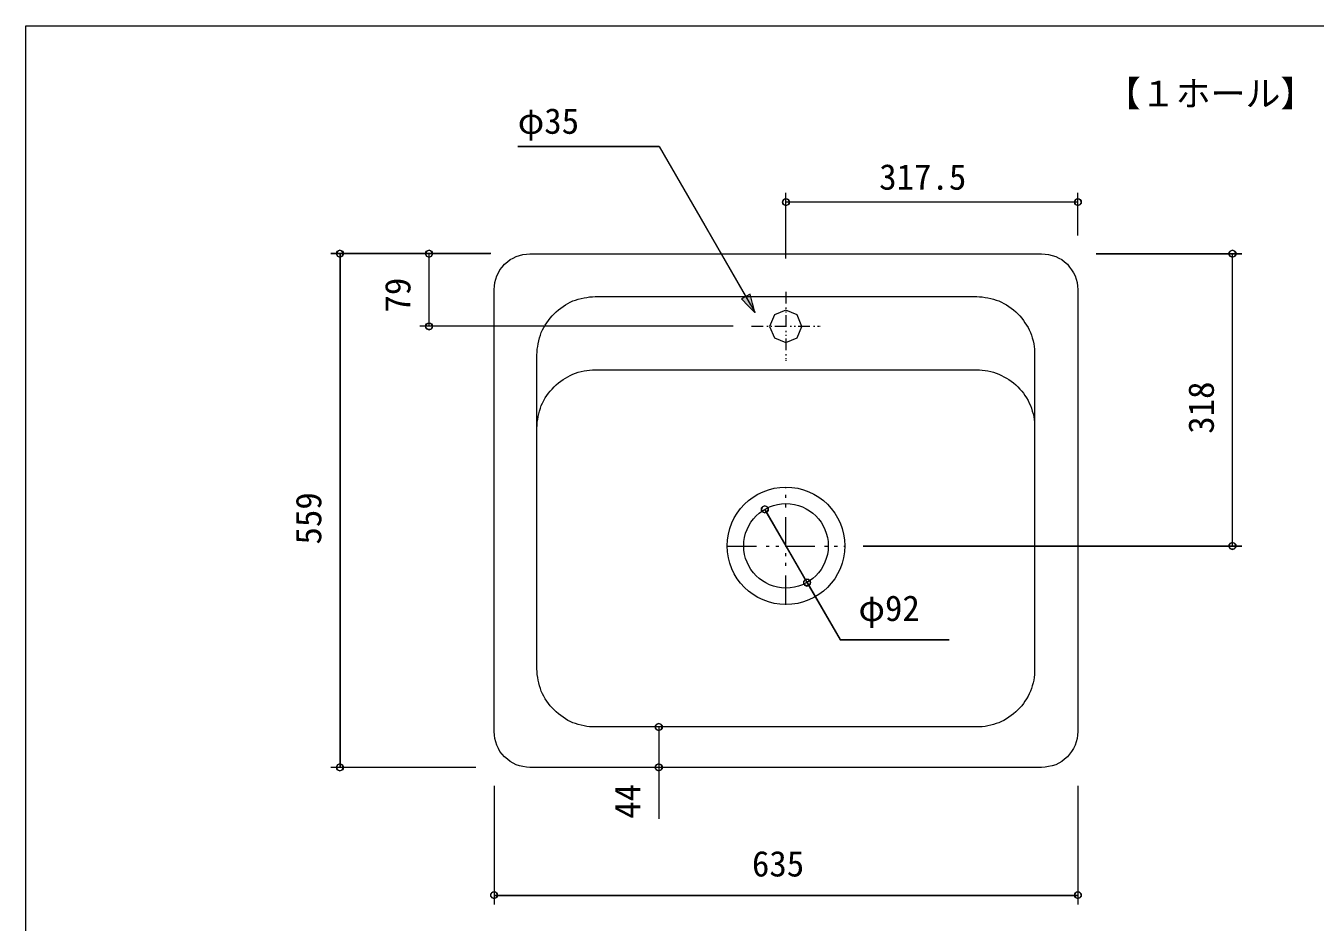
# Model space of a CAD drawing. Units: millimetres, scale not verified. Extents: x -1392 to 1350, y -947 to 991.
# Drawn here: x -1392 to 11, y 16 to 991 of the extents above; entities that cross this region are included whole.
import ezdxf
from ezdxf.enums import TextEntityAlignment as Align

# ---------------------------------------------------------------- set-up
doc = ezdxf.new("R2010")
doc.units = ezdxf.units.MM
doc.header["$LTSCALE"] = 10
for name, color, linetype, lineweight in [('0-1_レイヤー_1', 7, 'Continuous', 18), ('0-7', 7, 'Continuous', 5), ('F-0', 7, 'Continuous', 5)]:
    doc.layers.add(name, color=color, linetype=linetype, lineweight=lineweight)
doc.styles.add('ＭＳ ゴシック', font='')
doc.styles.get('ＭＳ ゴシック').set_extended_font_data('MS Gothic')

msp = doc.modelspace()

# ---------------------------------------------------------------- linework, layer by layer
at = {"layer": '0-1_レイヤー_1', "color": 5}
for points in [[(-856.19, 859.9), (-779.35, 859.9), (-702.52, 859.9)], [(-702.52, 859.9), (-652.78, 773.75), (-603.04, 687.6)], [(-564.52, 737.98), (-564.52, 773.54), (-564.52, 809.1)], [(-247.02, 762.95), (-247.02, 786.02), (-247.02, 809.1)], [(-247.02, 799.36), (-405.77, 799.36), (-564.52, 799.36)], [(-901.91, 743.06), (-980.86, 743.06), (-1059.81, 743.06)], [(-1049.66, 743.06), (-1049.66, 463.65), (-1049.66, 184.26)], [(-885.82, 743.06), (-924.35, 743.06), (-962.87, 743.06)], [(-952.71, 664.32), (-952.71, 703.68), (-952.71, 743.06)], [(-227.12, 743.06), (-147.95, 743.06), (-68.79, 743.06)], [(-78.95, 425.13), (-78.95, 584.09), (-78.95, 743.06)], [(-622.09, 664.32), (-792.48, 664.32), (-962.87, 664.32)], [(-587.8, 464.93), (-564.73, 425.13), (-541.66, 385.34)], [(-480.69, 425.13), (-274.74, 425.13), (-68.79, 425.13)], [(-541.66, 385.34), (-523.66, 354.22), (-505.67, 323.11), (-446.4, 323.11), (-387.14, 323.11)], [(-680.51, 228.28), (-696.81, 228.28), (-713.1, 228.28)], [(-702.94, 228.28), (-702.94, 206.27), (-702.94, 184.26)], [(-901.91, 184.26), (-980.86, 184.26), (-1059.81, 184.26)], [(-686.01, 184.26), (-699.56, 184.26), (-713.1, 184.26)], [(-702.94, 184.26), (-702.94, 156.32), (-702.94, 128.38)], [(-882.02, 164.36), (-882.02, 99.8), (-882.02, 35.24)], [(-247.02, 164.36), (-247.02, 99.8), (-247.02, 35.24)], [(-882.02, 44.98), (-564.52, 44.98), (-247.02, 44.98)]]:
    msp.add_lwpolyline(points, dxfattribs=at)
for points in [[(-560.7, 799.15), (-561.82, 801.69), (-564.52, 802.75), (-567.21, 801.69), (-568.32, 799.15), (-567.21, 796.6), (-564.52, 795.55), (-561.82, 796.6)], [(-243.2, 799.15), (-244.32, 801.69), (-247.02, 802.75), (-249.71, 801.69), (-250.82, 799.15), (-249.71, 796.6), (-247.02, 795.55), (-244.32, 796.6)], [(-1046.27, 743.06), (-1047.31, 745.74), (-1049.87, 746.87), (-1052.42, 745.74), (-1053.46, 743.06), (-1052.42, 740.37), (-1049.87, 739.25), (-1047.31, 740.37)], [(-948.9, 743.06), (-950.01, 745.74), (-952.71, 746.87), (-955.41, 745.74), (-956.52, 743.06), (-955.41, 740.37), (-952.71, 739.25), (-950.01, 740.37)], [(-75.14, 743.06), (-76.25, 745.74), (-78.95, 746.87), (-81.65, 745.74), (-82.76, 743.06), (-81.65, 740.37), (-78.95, 739.25), (-76.25, 740.37)], [(-598.38, 679.13), (-600.92, 689.08), (-603.46, 699.03), (-608.12, 696.49), (-612.77, 693.95), (-605.58, 686.54)], [(-948.9, 664.1), (-950.01, 666.65), (-952.71, 667.7), (-955.41, 666.65), (-956.52, 664.1), (-955.41, 661.56), (-952.71, 660.51), (-950.01, 661.56)], [(-583.99, 464.93), (-585.03, 467.61), (-587.59, 468.74), (-590.14, 467.61), (-591.18, 464.93), (-590.14, 462.24), (-587.59, 461.12), (-585.03, 462.24)], [(-75.14, 425.13), (-76.25, 427.82), (-78.95, 428.94), (-81.65, 427.82), (-82.76, 425.13), (-81.65, 422.44), (-78.95, 421.32), (-76.25, 422.44)], [(-537.84, 385.34), (-538.96, 388.03), (-541.66, 389.15), (-544.35, 388.03), (-545.46, 385.34), (-544.35, 382.65), (-541.66, 381.53), (-538.96, 382.65)], [(-699.13, 228.28), (-700.24, 230.97), (-702.94, 232.09), (-705.64, 230.97), (-706.75, 228.28), (-705.64, 225.59), (-702.94, 224.47), (-700.24, 225.59)], [(-1046.27, 184.26), (-1047.31, 186.94), (-1049.87, 188.07), (-1052.42, 186.94), (-1053.46, 184.26), (-1052.42, 181.57), (-1049.87, 180.45), (-1047.31, 181.57)], [(-699.13, 184.26), (-700.24, 186.94), (-702.94, 188.07), (-705.64, 186.94), (-706.75, 184.26), (-705.64, 181.57), (-702.94, 180.45), (-700.24, 181.57)], [(-878.2, 45.19), (-879.32, 47.74), (-882.02, 48.79), (-884.71, 47.74), (-885.82, 45.19), (-884.71, 42.65), (-882.02, 41.59), (-879.32, 42.65)], [(-243.2, 45.19), (-244.32, 47.74), (-247.02, 48.79), (-249.71, 47.74), (-250.82, 45.19), (-249.71, 42.65), (-247.02, 41.59), (-244.32, 42.65)]]:
    msp.add_lwpolyline(points, close=True, dxfattribs=at)
at = {"layer": '0-1_レイヤー_1'}
for points in [[(-882.02, 463.65), (-882.02, 583.88), (-882.02, 704.11), (-881.59, 707.92), (-881.17, 711.73), (-880.11, 715.33), (-879.05, 718.93), (-877.36, 722.31), (-875.66, 725.7), (-873.12, 728.66), (-870.58, 731.63), (-867.62, 734.17), (-864.66, 736.71), (-861.27, 738.4), (-857.88, 740.09), (-854.29, 741.15), (-850.69, 742.21), (-846.88, 742.63), (-843.07, 743.06), (-703.79, 743.06), (-564.52, 743.06), (-425.45, 743.06), (-286.38, 743.06), (-282.58, 742.63), (-278.77, 742.21), (-274.95, 741.15), (-271.14, 740.09), (-267.76, 738.4), (-264.37, 736.71), (-261.41, 734.17), (-258.44, 731.63), (-256.12, 728.66), (-253.79, 725.7), (-251.88, 722.31), (-249.98, 718.93), (-248.92, 715.33), (-247.86, 711.73), (-247.44, 707.92), (-247.02, 704.11), (-247.02, 583.88)], [(-564.52, 701.57), (-564.52, 695.22), (-564.52, 688.87)], [(-835.45, 462.39), (-835.45, 547.69), (-835.45, 632.99), (-835.24, 636.16), (-835.02, 639.34), (-834.6, 642.3), (-834.18, 645.27), (-833.33, 648.44), (-832.48, 651.62), (-831.64, 654.58), (-830.79, 657.54), (-829.31, 660.29), (-827.83, 663.04), (-826.35, 665.59), (-824.86, 668.13), (-822.96, 670.67), (-821.05, 673.21), (-818.94, 675.53), (-816.82, 677.86), (-814.49, 679.98), (-812.16, 682.1), (-809.62, 684), (-807.08, 685.9), (-804.55, 687.39), (-802, 688.87), (-799.25, 690.35), (-796.5, 691.83), (-793.54, 692.68), (-790.57, 693.53), (-787.4, 694.37), (-784.22, 695.22), (-781.26, 695.64), (-778.3, 696.07), (-775.12, 696.28), (-771.95, 696.49), (-668.23, 696.49), (-564.52, 696.49), (-460.8, 696.49), (-357.08, 696.49), (-354.12, 696.28)], [(-354.12, 696.28), (-351.16, 696.07), (-347.98, 695.64), (-344.8, 695.22), (-341.84, 694.37), (-338.88, 693.53), (-335.92, 692.68), (-332.95, 691.83), (-330.2, 690.35), (-327.45, 688.87), (-324.7, 687.39), (-321.94, 685.9), (-319.4, 684), (-316.86, 682.1), (-314.54, 679.98), (-312.21, 677.86), (-310.09, 675.53), (-307.97, 673.21), (-306.28, 670.67), (-304.59, 668.13), (-302.89, 665.59), (-301.2, 663.04), (-299.93, 660.29), (-298.66, 657.54), (-297.6, 654.58), (-296.55, 651.62), (-295.7, 648.44), (-294.85, 645.27), (-294.43, 642.3), (-294, 639.34), (-294, 636.16), (-294, 632.99), (-294, 547.69), (-294, 462.39), (-294, 376.87), (-294, 291.36), (-294, 288.4), (-294, 285.43), (-294.43, 282.26), (-294.85, 279.08)], [(-564.52, 684.64), (-564.52, 684), (-564.52, 683.37)], [(-564.52, 680.4), (-564.52, 679.77), (-564.52, 679.13)], [(-564.52, 676.17), (-564.52, 669.82), (-564.52, 663.47)], [(-602.19, 664.32), (-595.84, 664.32), (-589.49, 664.32)], [(-585.26, 664.32), (-584.62, 664.32), (-583.99, 664.32)], [(-581.02, 664.32), (-580.39, 664.32), (-579.75, 664.32)], [(-576.79, 664.32), (-570.44, 664.32), (-564.09, 664.32)], [(-559.86, 664.32), (-559.22, 664.32), (-558.59, 664.32)], [(-555.63, 664.32), (-554.99, 664.32), (-554.35, 664.32)], [(-551.39, 664.32), (-545.04, 664.32), (-538.69, 664.32)], [(-534.46, 664.32), (-533.82, 664.32), (-533.19, 664.32)], [(-530.22, 664.32), (-529.59, 664.32), (-528.95, 664.32)], [(-528.11, 664.32), (-527.68, 664.32), (-527.26, 664.32)], [(-564.52, 659.24), (-564.52, 658.6), (-564.52, 657.97)], [(-564.52, 655), (-564.52, 654.37), (-564.52, 653.73)], [(-564.52, 650.77), (-564.52, 644.42), (-564.52, 638.07)], [(-564.52, 633.84), (-564.52, 633.2), (-564.52, 632.57)], [(-564.52, 629.6), (-564.52, 628.97), (-564.52, 628.33)], [(-564.52, 627.49), (-564.52, 627.06), (-564.52, 626.64)], [(-835.45, 422.59), (-835.45, 488), (-835.45, 553.4), (-835.24, 556.58), (-835.02, 559.75), (-834.6, 562.93), (-834.18, 566.1), (-833.33, 569.06), (-832.48, 572.03), (-831.64, 574.99), (-830.79, 577.96), (-829.31, 580.71), (-827.83, 583.46), (-826.35, 586.21), (-824.86, 588.96), (-822.96, 591.29), (-821.05, 593.62), (-818.94, 595.95), (-816.82, 598.28), (-814.49, 600.39), (-812.16, 602.51), (-809.62, 604.41), (-807.08, 606.32), (-804.55, 607.8), (-802, 609.28), (-799.25, 610.76), (-796.5, 612.25), (-793.54, 613.3), (-790.57, 614.36), (-787.4, 615), (-784.22, 615.63), (-781.26, 616.06), (-778.3, 616.48), (-775.12, 616.69), (-771.95, 616.9), (-668.23, 616.9), (-564.52, 616.9), (-460.8, 616.9), (-357.08, 616.9), (-354.12, 616.69)], [(-354.12, 616.69), (-351.16, 616.48), (-347.98, 616.06), (-344.8, 615.63), (-341.84, 615), (-338.88, 614.36), (-335.92, 613.3), (-332.95, 612.25), (-330.2, 610.76), (-327.45, 609.28), (-324.7, 607.8), (-321.94, 606.32), (-319.4, 604.41), (-316.86, 602.51), (-314.54, 600.39), (-312.21, 598.28), (-310.09, 595.95), (-307.97, 593.62), (-306.28, 591.29), (-304.59, 588.96), (-302.89, 586.21), (-301.2, 583.46), (-299.93, 580.71), (-298.66, 577.96), (-297.6, 574.99), (-296.55, 572.03), (-295.7, 569.06), (-294.85, 566.1), (-294.43, 562.93), (-294, 559.75), (-294, 556.58), (-294, 553.4), (-294, 488), (-294, 422.59), (-294, 356.98), (-294, 291.36), (-294, 288.4), (-294, 285.43), (-294.43, 282.26), (-294.85, 279.08)], [(-247.02, 583.88), (-247.02, 463.65), (-247.02, 343.43), (-247.02, 223.2), (-247.44, 219.39), (-247.86, 215.58), (-248.92, 211.98), (-249.98, 208.39), (-251.88, 205), (-253.79, 201.61), (-256.12, 198.65), (-258.44, 195.68), (-261.41, 193.15), (-264.37, 190.61), (-267.76, 188.91), (-271.14, 187.22), (-274.95, 186.16), (-278.77, 185.1), (-282.58, 184.68), (-286.38, 184.26), (-425.45, 184.26), (-564.52, 184.26), (-703.79, 184.26), (-843.07, 184.26), (-846.88, 184.68), (-850.69, 185.1), (-854.29, 186.16), (-857.88, 187.22), (-861.27, 188.91), (-864.66, 190.61), (-867.62, 193.15), (-870.58, 195.68), (-873.12, 198.65), (-875.66, 201.61), (-877.36, 205), (-879.05, 208.39), (-880.11, 211.98), (-881.17, 215.58), (-881.59, 219.39), (-882.02, 223.2)], [(-564.52, 488.21), (-564.52, 488.63), (-564.52, 489.06)], [(-564.52, 477.63), (-564.52, 479.32), (-564.52, 481.01)], [(-882.02, 223.2), (-882.02, 343.43), (-882.02, 463.65)], [(-564.52, 467.04), (-564.52, 468.74), (-564.52, 470.43)], [(-793.54, 231.88), (-796.5, 232.94), (-799.25, 234.21), (-802, 235.48), (-804.55, 237.17), (-807.08, 238.87), (-809.62, 240.77), (-812.16, 242.68), (-814.49, 244.79), (-816.82, 246.91), (-818.94, 249.03), (-821.05, 251.14), (-822.96, 253.68), (-824.86, 256.22), (-826.35, 258.97), (-827.83, 261.73), (-829.31, 264.48), (-830.79, 267.23), (-831.64, 270.19), (-832.48, 273.15), (-833.33, 276.12), (-834.18, 279.08), (-834.6, 282.26), (-835.02, 285.43), (-835.24, 288.4), (-835.45, 291.36), (-835.45, 376.87), (-835.45, 462.39)], [(-564.52, 424.71), (-564.52, 440.58), (-564.52, 456.46)], [(-793.54, 231.88), (-796.5, 232.94), (-799.25, 234.21), (-802, 235.48), (-804.55, 237.17), (-807.08, 238.87), (-809.62, 240.77), (-812.16, 242.68), (-814.49, 244.79), (-816.82, 246.91), (-818.94, 249.03), (-821.05, 251.14), (-822.96, 253.68), (-824.86, 256.22), (-826.35, 258.97), (-827.83, 261.73), (-829.31, 264.48), (-830.79, 267.23), (-831.64, 270.19), (-832.48, 273.15), (-833.33, 276.12), (-834.18, 279.08), (-834.6, 282.26), (-835.02, 285.43), (-835.24, 288.4), (-835.45, 291.36), (-835.45, 356.98), (-835.45, 422.59)], [(-628.44, 425.13), (-612.56, 425.13), (-596.69, 425.13)], [(-586.1, 425.13), (-584.41, 425.13), (-582.72, 425.13)], [(-575.52, 425.13), (-573.83, 425.13), (-572.13, 425.13)], [(-564.94, 425.13), (-549.06, 425.13), (-533.19, 425.13)], [(-522.6, 425.13), (-520.91, 425.13), (-519.22, 425.13)], [(-512.02, 425.13), (-510.33, 425.13), (-508.63, 425.13)], [(-501.44, 425.13), (-501.02, 425.13), (-500.59, 425.13)], [(-564.52, 414.13), (-564.52, 415.82), (-564.52, 417.51)], [(-564.52, 403.54), (-564.52, 405.24), (-564.52, 406.93)], [(-564.52, 361.21), (-564.52, 377.08), (-564.52, 392.96)], [(-294.85, 279.08), (-295.7, 276.12), (-296.55, 273.15), (-297.6, 270.19), (-298.66, 267.23), (-299.93, 264.48), (-301.2, 261.73), (-302.89, 258.97), (-304.59, 256.22), (-306.28, 253.68), (-307.97, 251.14), (-310.09, 249.03), (-312.21, 246.91), (-314.54, 244.79), (-316.86, 242.68), (-319.4, 240.77), (-321.94, 238.87), (-324.7, 237.17), (-327.45, 235.48), (-330.2, 234.21), (-332.95, 232.94), (-335.92, 231.88), (-338.88, 230.82), (-341.84, 230.19), (-344.8, 229.55), (-347.98, 228.92), (-351.16, 228.28), (-354.12, 228.28), (-357.08, 228.28), (-460.8, 228.28), (-564.52, 228.28), (-668.23, 228.28), (-771.95, 228.28), (-775.12, 228.28), (-778.3, 228.28), (-781.26, 228.92), (-784.22, 229.55), (-787.4, 230.19), (-790.57, 230.82), (-793.54, 231.88)], [(-294.85, 279.08), (-295.7, 276.12), (-296.55, 273.15), (-297.6, 270.19), (-298.66, 267.23), (-299.93, 264.48), (-301.2, 261.73), (-302.89, 258.97), (-304.59, 256.22), (-306.28, 253.68), (-307.97, 251.14), (-310.09, 249.03), (-312.21, 246.91), (-314.54, 244.79), (-316.86, 242.68), (-319.4, 240.77), (-321.94, 238.87), (-324.7, 237.17), (-327.45, 235.48), (-330.2, 234.21), (-332.95, 232.94), (-335.92, 231.88), (-338.88, 230.82), (-341.84, 230.19), (-344.8, 229.55), (-347.98, 228.92), (-351.16, 228.28), (-354.12, 228.28), (-357.08, 228.28), (-460.8, 228.28), (-564.52, 228.28), (-668.23, 228.28), (-771.95, 228.28), (-775.12, 228.28), (-778.3, 228.28), (-781.26, 228.92), (-784.22, 229.55), (-787.4, 230.19), (-790.57, 230.82), (-793.54, 231.88)]]:
    msp.add_lwpolyline(points, dxfattribs=at)
msp.add_lwpolyline([(-547.16, 664.1), (-552.3, 676.52), (-564.73, 681.67), (-577.15, 676.52), (-582.3, 664.1), (-577.15, 651.69), (-564.73, 646.54), (-552.3, 651.69)], close=True, dxfattribs=at)
for radius in [63.92, 45.95]:
    msp.add_circle((-564.52, 425.32), radius, dxfattribs=at)
at = {"layer": '0-7'}
for p, q in [((-564.52, 738.32), (-564.52, 809.32)), ((-247.02, 763.32), (-247.02, 809.32)), ((-247.02, 799.32), (-564.52, 799.32)), ((-902.02, 743.32), (-1059.77, 743.32)), ((-1049.77, 743.32), (-1049.77, 184.32)), ((-885.77, 743.32), (-962.77, 743.32)), ((-952.77, 664.32), (-952.77, 743.32)), ((-227.02, 743.32), (-68.77, 743.32)), ((-78.77, 425.32), (-78.77, 743.32)), ((-622.02, 664.32), (-962.77, 664.32)), ((-587.52, 465.15), (-541.52, 385.48)), ((-480.52, 425.32), (-68.77, 425.32)), ((-680.49, 228.32), (-712.84, 228.32)), ((-702.84, 228.32), (-702.84, 184.32)), ((-902.02, 184.32), (-1059.77, 184.32)), ((-685.99, 184.32), (-712.84, 184.32)), ((-702.84, 184.32), (-702.84, 128.44)), ((-882.02, 164.32), (-882.02, 35.32)), ((-247.02, 164.32), (-247.02, 35.32)), ((-882.02, 45.32), (-247.02, 45.32))]:
    msp.add_line(p, q, dxfattribs=at)
for points in [[(-856.29, 860.1), (-702.56, 860.1), (-598.19, 679.32)], [(-541.52, 385.48), (-505.63, 323.32), (-386.85, 323.32)]]:
    msp.add_lwpolyline(points, dxfattribs=at)
for centre in [(-564.52, 799.32), (-247.02, 799.32), (-1049.77, 743.32), (-952.77, 743.32), (-78.77, 743.32), (-952.77, 664.32), (-587.52, 465.15), (-78.77, 425.32), (-541.52, 385.48), (-702.84, 228.32), (-1049.77, 184.32), (-702.84, 184.32), (-882.02, 45.32), (-247.02, 45.32)]:
    msp.add_circle(centre, 3.75, dxfattribs=at)
msp.add_solid([(-598.19, 679.32), (-612.83, 693.96), (-603.55, 699.31)], dxfattribs=at)
at = {"layer": 'F-0'}
msp.add_lwpolyline([(-1391.5, 991.14), (1350.16, 991.14), (1350.16, -947.41), (-1391.5, -947.41)], close=True, dxfattribs=at)

# ---------------------------------------------------------------- texts
at = {"layer": '0-1_レイヤー_1', "style": 'ＭＳ ゴシック'}
msp.add_text('【１ホール】', height=27.86, dxfattribs=at).set_placement((-216.62, 895.12), align=Align.BOTTOM_LEFT)
at = {"layer": '0-7', "style": 'ＭＳ ゴシック'}
for s, p in [('φ35', (-856.29, 865.25)), ('317.5', (-463.11, 804.43)), ('φ92', (-485.63, 335.23)), ('635', (-601.56, 57.23))]:
    msp.add_text(s, height=27.86, dxfattribs=at).set_placement(p, align=Align.BOTTOM_LEFT)
for s, p in [('79', (-964.68, 679.12)), ('318', (-90.68, 547.27)), ('559', (-1061.68, 426.77)), ('44', (-714.76, 128.44))]:
    msp.add_text(s, height=27.86, rotation=90, dxfattribs=at).set_placement(p, align=Align.BOTTOM_LEFT)

doc.saveas('drawing.dxf')
